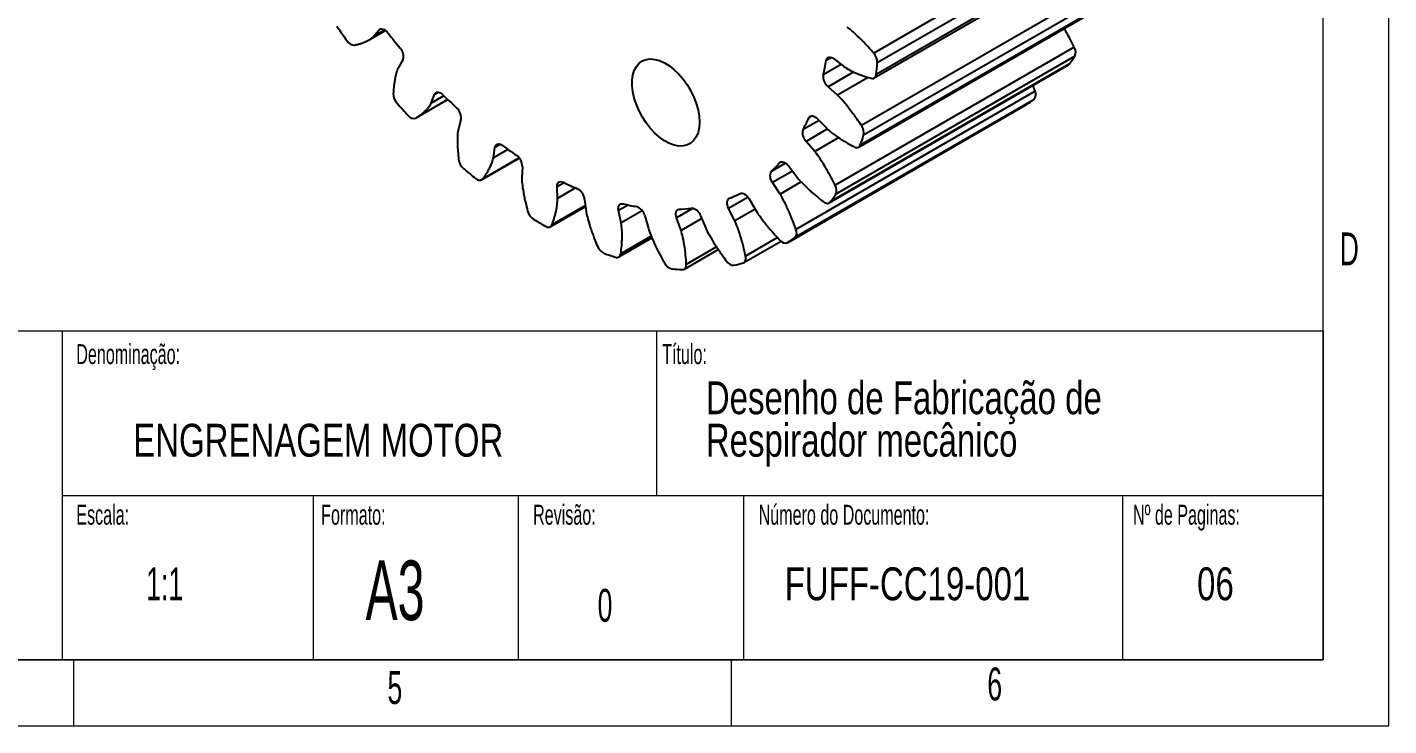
# Model space of a CAD drawing. Header units: millimetres. Extents: x 0 to 420, y 0 to 297.
# Drawn here: x 275.1 to 420, y 0 to 74.3 of the extents above; entities that cross this region are included whole.
import ezdxf

# ---------------------------------------------------------------- set-up
doc = ezdxf.new("R2010")
doc.units = ezdxf.units.MM
doc.styles.add('SLDTEXTSTYLE0', font='TXT', dxfattribs={"width": 0.75})
doc.styles.add('SLDTEXTSTYLE1', font='TXT', dxfattribs={"width": 0.605})

# ---------------------------------------------------------------- blocks, each defined once
blk = doc.blocks.new('SW_NOTE_0')
at = {"color": 0, "linetype": 'Continuous', "lineweight": 0, "char_height": 3.5, "attachment_point": 1, "style": 'SLDTEXTSTYLE0'}
for s, insert in [('Desenho de Fabricação de', (0, 4.51)), ('Respirador mecânico', (0, -0.01))]:
    blk.add_mtext(s, dxfattribs=dict(at, insert=insert))

msp = doc.modelspace()

# ---------------------------------------------------------------- linework, layer by layer
at = {"color": 7, "linetype": 'Continuous', "lineweight": 18}
for p, q in [((420, 0), (420, 297)), ((420, 0), (420, 297)), ((413, 7), (413, 290)), ((413, 7), (413, 290)), ((413, 7), (413, 290)), ((413, 42), (235, 42)), ((278.806, 42), (278.806, 7)), ((342.053, 42), (342.053, 24.5)), ((413, 42), (413, 7)), ((413, 7), (413, 42)), ((278.806, 24.5), (413, 24.5)), ((305.497, 24.5), (305.497, 7)), ((327.336, 24.5), (327.336, 7)), ((351.311, 24.5), (351.311, 7)), ((391.666, 24.5), (391.666, 7)), ((25, 7), (413, 7)), ((235, 7), (413, 7)), ((413, 7), (235, 7)), ((280, 7), (280, 0)), ((350, 7), (350, 0)), ((0, 0), (420, 0))]:
    msp.add_line(p, q, dxfattribs=at)
at = {"color": 7, "linetype": 'Continuous', "lineweight": 25}
for p, q in [((390.63, 86.27), (365.174, 71.575)), ((391.017, 85.235), (365.561, 70.54)), ((365.237, 68.935), (390.692, 83.63)), ((390.898, 83.998), (365.442, 69.303)), ((389.327, 78.557), (363.872, 63.862)), ((389.56, 77.535), (364.104, 62.839)), ((363.578, 61.572), (389.034, 76.268)), ((389.206, 76.485), (363.75, 61.79)), ((311.475, 72.986), (313.216, 73.99)), ((311.949, 73.349), (312.51, 74.036)), ((386.526, 72.214), (361.07, 57.519)), ((386.594, 71.25), (361.138, 56.554)), ((315.068, 70.853), (314.591, 70.062)), ((360.452, 55.64), (385.908, 70.336)), ((386.015, 70.432), (360.559, 55.737)), ((360.927, 70.978), (361.953, 70.191)), ((318.068, 66.267), (318.435, 67.179)), ((382.352, 67.519), (356.896, 52.824)), ((361.319, 67.111), (360.313, 67.996)), ((319.855, 66.628), (316.436, 64.654)), ((355.995, 51.402), (381.451, 66.097)), ((381.468, 66.107), (356.012, 51.412)), ((382.252, 66.654), (356.796, 51.959)), ((381.451, 66.097), (381.468, 66.107)), ((321.245, 64.502), (320.97, 63.503)), ((359.174, 64.606), (360.143, 63.61)), ((324.693, 60.44), (324.85, 61.537)), ((358.902, 61.108), (357.973, 62.183)), ((323.44, 58.097), (327.454, 60.415)), ((327.788, 59.484), (327.727, 58.32)), ((356.13, 59.561), (356.999, 58.4)), ((331.533, 56.123), (331.473, 57.356)), ((355.205, 56.585), (354.393, 57.804)), ((330.753, 53.102), (334.503, 55.267)), ((334.411, 56.017), (334.568, 54.74)), ((351.927, 56.065), (352.659, 54.789)), ((338.29, 53.504), (338.016, 54.821)), ((340.825, 54.253), (341.193, 52.918)), ((344.669, 52.698), (344.192, 54.04)), ((346.751, 54.269), (347.312, 52.935)), ((350.391, 53.74), (349.732, 55.049)), ((338.053, 49.884), (341.573, 51.916)), ((351.351, 49.284), (355.317, 51.574)), ((345.021, 48.591), (348.636, 50.678))]:
    msp.add_line(p, q, dxfattribs=at)
at = {"color": 8, "linetype": 'Continuous', "lineweight": 25}
for p, q in [((313.145, 74.04), (311.949, 73.349)), ((312.722, 74.158), (312.51, 74.036)), ((360.685, 71.115), (360.124, 70.791)), ((361.726, 70.366), (359.808, 69.259)), ((363.053, 69.577), (360.313, 67.996)), ((364.587, 68.997), (361.319, 67.111)), ((319.421, 67.049), (318.068, 66.267)), ((318.844, 67.415), (318.435, 67.179)), ((359.354, 64.421), (357.654, 63.439)), ((358.65, 64.902), (358.271, 64.684)), ((360.26, 63.504), (357.973, 62.183)), ((361.456, 62.582), (358.902, 61.108)), ((326.238, 61.333), (324.693, 60.44)), ((325.437, 61.876), (324.85, 61.537)), ((327.438, 60.434), (323.538, 58.182)), ((355.804, 59.88), (354.275, 58.997)), ((355.346, 60.004), (355.167, 59.9)), ((356.524, 59.034), (354.393, 57.804)), ((332.222, 57.789), (331.473, 57.356)), ((333.447, 57.228), (331.533, 56.123)), ((357.452, 57.882), (355.205, 56.585)), ((334.491, 55.364), (330.917, 53.301)), ((339.044, 55.414), (338.016, 54.821)), ((351.807, 56.247), (349.732, 55.049)), ((340.549, 54.808), (338.29, 53.504)), ((345.965, 55.064), (344.192, 54.04)), ((346.876, 53.972), (344.669, 52.698)), ((352.546, 54.985), (350.391, 53.74)), ((341.496, 52.099), (338.255, 50.228)), ((348.446, 50.959), (345.23, 49.102)), ((354.949, 51.948), (351.536, 49.978))]:
    msp.add_line(p, q, dxfattribs=at)
at = {"color": 7, "linetype": 'Continuous', "lineweight": 25, "flags": 128}
for points in [[(312.51, 74.036), (312.594, 74.11), (312.697, 74.153), (312.815, 74.162), (312.943, 74.138), (313.078, 74.08), (313.213, 73.992), (313.344, 73.877), (313.466, 73.738)], [(360.124, 70.791), (360.161, 70.92), (360.224, 71.023), (360.308, 71.098), (360.411, 71.14), (360.529, 71.149), (360.657, 71.124), (360.792, 71.067), (360.927, 70.978)], [(346.636, 64.247), (346.598, 63.665), (346.484, 63.139), (346.296, 62.682), (346.04, 62.302), (345.719, 62.008), (345.342, 61.805), (344.915, 61.699), (344.449, 61.692), (343.952, 61.783), (343.437, 61.97), (342.913, 62.251), (342.391, 62.618), (341.884, 63.064), (341.401, 63.579), (340.954, 64.153), (340.551, 64.773), (340.201, 65.426), (339.911, 66.099), (339.689, 66.775), (339.538, 67.442), (339.461, 68.086), (339.461, 68.691), (339.538, 69.246), (339.689, 69.739), (339.911, 70.159), (340.201, 70.497), (340.551, 70.746), (340.954, 70.9), (341.401, 70.957), (341.884, 70.916), (342.391, 70.776), (342.913, 70.541), (343.437, 70.217), (343.952, 69.809), (344.449, 69.327), (344.915, 68.781), (345.342, 68.182), (345.719, 67.544), (346.04, 66.88), (346.296, 66.203), (346.484, 65.53), (346.598, 64.873), (346.636, 64.247)], [(385.908, 70.336), (385.954, 70.368), (386.015, 70.432)], [(318.435, 67.179), (318.495, 67.285), (318.577, 67.362), (318.679, 67.407), (318.796, 67.419), (318.923, 67.397), (319.058, 67.342), (319.193, 67.257), (319.325, 67.143)], [(358.271, 64.684), (358.335, 64.785), (358.421, 64.857), (358.525, 64.896), (358.644, 64.902), (358.774, 64.875), (358.908, 64.815), (359.044, 64.724), (359.174, 64.606)], [(324.85, 61.537), (324.883, 61.669), (324.941, 61.777), (325.021, 61.857), (325.121, 61.905), (325.237, 61.92), (325.364, 61.901), (325.498, 61.849), (325.634, 61.765)], [(355.167, 59.9), (355.254, 59.969), (355.36, 60.006), (355.48, 60.01), (355.61, 59.98), (355.745, 59.917), (355.88, 59.823), (356.01, 59.703), (356.13, 59.561)], [(322.792, 58.244), (322.899, 58.168), (323.006, 58.109), (323.112, 58.07), (323.214, 58.052), (323.31, 58.054), (323.397, 58.077), (323.473, 58.12), (323.538, 58.182)], [(331.473, 57.356), (331.478, 57.51), (331.509, 57.644), (331.565, 57.755), (331.644, 57.837), (331.743, 57.887), (331.857, 57.905), (331.984, 57.889), (332.117, 57.839)], [(350.946, 56.65), (351.053, 56.684), (351.174, 56.685), (351.305, 56.652), (351.44, 56.586), (351.575, 56.491), (351.704, 56.369), (351.823, 56.225), (351.927, 56.065)], [(338.016, 54.821), (337.993, 54.988), (337.996, 55.143), (338.025, 55.279), (338.079, 55.392), (338.156, 55.476), (338.253, 55.53), (338.367, 55.55), (338.492, 55.536)], [(349.732, 55.049), (349.657, 55.223), (349.604, 55.398), (349.577, 55.567), (349.576, 55.724), (349.601, 55.864), (349.651, 55.98), (349.724, 56.07), (349.818, 56.128)], [(359.833, 55.765), (359.939, 55.693), (360.045, 55.64), (360.148, 55.607), (360.248, 55.593), (360.34, 55.599), (360.424, 55.626), (360.498, 55.672), (360.559, 55.737)], [(344.192, 54.04), (344.142, 54.215), (344.117, 54.383), (344.118, 54.539), (344.145, 54.677), (344.197, 54.792), (344.272, 54.879), (344.368, 54.935), (344.48, 54.958)], [(330.254, 53.147), (330.361, 53.096), (330.466, 53.065), (330.565, 53.054), (330.658, 53.064), (330.741, 53.095), (330.813, 53.145), (330.872, 53.215), (330.917, 53.301)], [(351.272, 49.251), (351.353, 49.285), (351.422, 49.339), (351.479, 49.411), (351.521, 49.5), (351.549, 49.604), (351.561, 49.72), (351.556, 49.845), (351.536, 49.978)], [(344.813, 48.544), (344.907, 48.55), (344.992, 48.576), (345.066, 48.622), (345.128, 48.688), (345.176, 48.77), (345.21, 48.868), (345.228, 48.98), (345.23, 49.102)]]:
    msp.add_lwpolyline(points, dxfattribs=at)
at = {"color": 7, "linetype": 'Continuous', "lineweight": 25}
for centre, radius, start, end in [((378.858, 123.085), 85.922, 214.48582, 215.72594), ((309.921, 73.367), 0.933, 209.01632, 269.86735), ((369.13, 117.138), 70.584, 217.94312, 219.64606), ((313.912, 71.245), 1.221, 341.28921, 44.64035), ((364.041, 70.561), 1.52, 359.18447, 41.82148), ((369.669, 82.616), 20.388, 323.30044, 326.11458), ((385.654, 71.668), 1.029, 335.98027, 32.06247), ((331.305, 75.928), 29.273, 346.83143, 349.89345), ((325.103, 73.82), 40.591, 353.61046, 355.36426), ((361.244, 69.1), 1.444, 173.68448, 229.8773), ((365.036, 69.294), 0.406, 252.97996, 1.29173), ((315.581, 67.284), 1.542, 180.24572, 222.78), ((361.811, 110.303), 60.563, 225.45089, 227.33681), ((381.67, 67.16), 0.77, 318.9748, 27.81595), ((372.053, 117.553), 77.146, 221.6967, 223.00808), ((319.837, 64.695), 1.42, 352.19504, 49.05907), ((372.098, 80.373), 17.068, 303.29816, 306.50674), ((316.218, 65.313), 0.694, 213.36771, 288.29254), ((339.599, 73.168), 20.51, 331.68013, 335.56216), ((362.829, 63.087), 1.299, 349.0236, 36.61541), ((358.857, 63.076), 1.257, 163.2229, 225.26241), ((337.061, 71.39), 28.362, 340.21689, 342.45436), ((353.72, 100.358), 47.73, 233.95446, 236.16484), ((363.359, 61.935), 0.417, 233.35789, 339.58614), ((322.616, 60.517), 1.64, 188.2701, 228.94786), ((326.264, 59.466), 1.523, 0.66069, 54.76787), ((343.605, 70.431), 15.639, 313.01918, 317.67056), ((362.661, 107.675), 63.506, 229.64484, 231.11141), ((355.151, 58.482), 1.017, 149.54741, 221.824), ((347.348, 89.245), 34.904, 244.12928, 246.8525), ((332.922, 55.825), 1.501, 7.33291, 61.99872), ((344.227, 69.699), 14.678, 292.39289, 297.24505), ((344.213, 67.921), 20.388, 323.30044, 326.11458), ((360.198, 56.973), 1.029, 335.98027, 32.06247), ((344.049, 79.316), 24.42, 256.84752, 260.30311), ((339.497, 53.957), 1.361, 12.58328, 71.21006), ((343.573, 72.508), 17.574, 272.95782, 277.26112), ((345.658, 53.944), 1.14, 16.591, 83.1526), ((329.884, 55.207), 1.597, 194.95607, 236.2891), ((353.885, 95.17), 48.212, 238.9216, 240.64992), ((356.215, 52.464), 0.77, 318.9748, 27.81595), ((337.094, 51.566), 1.427, 200.66888, 245.28413), ((355.777, 52.032), 0.664, 214.64047, 290.7728), ((346.642, 65.678), 17.068, 303.29816, 306.50674), ((348.052, 82.566), 34.301, 250.31298, 252.43918), ((337.851, 50.24), 0.404, 248.54593, 358.3451), ((350.287, 49.904), 0.9, 210.0783, 271.50154), ((343.978, 49.762), 1.174, 205.63344, 256.6783), ((345.905, 72.534), 24.015, 264.74894, 267.39333), ((346.276, 66.803), 18.25, 282.77119, 285.88967)]:
    msp.add_arc(centre, radius, start, end, dxfattribs=at)
for points, knots in [([(365.174, 71.575), (365.033, 71.74), (364.716, 72.108), (364.216, 72.646), (363.981, 72.888), (363.82, 73.051), (363.737, 73.134), (363.026, 73.829), (362.563, 74.196), (362.351, 74.332)], [0, 0, 0, 0, 0.25, 0.375, 0.4375, 0.4375, 0.5, 0.5, 1, 1, 1, 1]), ([(386.526, 72.214), (386.43, 72.404), (386.195, 72.869), (385.839, 73.534), (385.562, 73.996), (385.443, 74.194)], [0, 0, 0, 0, 0.2835275, 0.6937813, 1, 1, 1, 1]), ([(309.919, 72.434), (310.041, 72.458), (310.294, 72.513), (310.602, 72.608), (310.815, 72.68), (310.926, 72.722), (311.475, 72.955), (311.797, 73.17), (311.949, 73.349)], [0, 0, 0, 0, 0.25, 0.375, 0.375, 0.5, 0.5, 1, 1, 1, 1]), ([(314.591, 70.062), (314.466, 69.848), (314.325, 69.402), (314.188, 68.651), (314.163, 68.499), (314.123, 68.209), (314.073, 67.789), (314.049, 67.446), (314.039, 67.277)], [0, 0, 0, 0, 0.5, 0.5, 0.625, 0.625, 0.75, 1, 1, 1, 1]), ([(361.953, 70.191), (362.163, 70.033), (362.634, 69.747), (363.381, 69.425), (363.468, 69.388), (363.638, 69.32), (363.888, 69.224), (364.421, 69.04), (364.765, 68.946), (364.917, 68.906)], [0, 0, 0, 0, 0.5, 0.5, 0.5625, 0.5625, 0.625, 0.75, 1, 1, 1, 1]), ([(382.352, 67.519), (382.292, 67.69), (382.219, 67.9), (382.137, 68.11), (382.121, 68.15)], [0, 0, 0, 0, 0.8104464, 1, 1, 1, 1]), ([(363.872, 63.862), (363.753, 64.042), (363.478, 64.454), (363.036, 65.073), (362.825, 65.355), (362.68, 65.546), (362.605, 65.643), (361.959, 66.468), (361.523, 66.928), (361.319, 67.111)], [0, 0, 0, 0, 0.25, 0.375, 0.4375, 0.4375, 0.5, 0.5, 1, 1, 1, 1]), ([(316.436, 64.654), (316.543, 64.719), (316.757, 64.856), (317.013, 65.052), (317.189, 65.196), (317.28, 65.275), (317.722, 65.694), (317.967, 66.027), (318.068, 66.267)], [0, 0, 0, 0, 0.25, 0.375, 0.375, 0.5, 0.5, 1, 1, 1, 1]), ([(320.97, 63.503), (320.902, 63.245), (320.86, 62.754), (320.869, 61.945), (320.874, 61.775), (320.889, 61.447), (320.919, 60.965), (320.964, 60.532), (320.994, 60.282)], [0, 0, 0, 0, 0.5, 0.5, 0.625, 0.625, 0.75, 1, 1, 1, 1]), ([(360.143, 63.61), (360.341, 63.409), (360.8, 63.017), (361.553, 62.509), (361.642, 62.451), (361.813, 62.34), (362.066, 62.181), (362.608, 61.862), (362.958, 61.679), (363.11, 61.601)], [0, 0, 0, 0, 0.5, 0.5, 0.5625, 0.5625, 0.625, 0.75, 1, 1, 1, 1]), ([(361.07, 57.519), (360.979, 57.702), (360.761, 58.136), (360.396, 58.805), (360.219, 59.115), (360.097, 59.325), (360.033, 59.433), (359.48, 60.352), (359.09, 60.887), (358.902, 61.108)], [0, 0, 0, 0, 0.25, 0.375, 0.4375, 0.4375, 0.5, 0.5, 1, 1, 1, 1]), ([(323.538, 58.182), (323.647, 58.318), (323.832, 58.563), (324.024, 58.863), (324.151, 59.075), (324.214, 59.189), (324.506, 59.752), (324.65, 60.161), (324.693, 60.44)], [0, 0, 0, 0, 0.25, 0.375, 0.375, 0.5, 0.5, 1, 1, 1, 1]), ([(327.727, 58.32), (327.714, 58.017), (327.767, 57.466), (327.923, 56.582), (327.959, 56.396), (328.033, 56.042), (328.148, 55.523), (328.268, 55.061), (328.341, 54.795)], [0, 0, 0, 0, 0.5, 0.5, 0.625, 0.625, 0.75, 1, 1, 1, 1]), ([(356.999, 58.4), (357.177, 58.165), (357.604, 57.683), (358.33, 57.011), (358.416, 56.933), (358.582, 56.785), (358.826, 56.571), (359.352, 56.132), (359.69, 55.872), (359.833, 55.765)], [0, 0, 0, 0, 0.5, 0.5, 0.5625, 0.5625, 0.625, 0.75, 1, 1, 1, 1]), ([(356.896, 52.824), (356.773, 53.174), (356.537, 53.834), (356.121, 54.798), (356.033, 54.996), (355.857, 55.375), (355.591, 55.927), (355.343, 56.375), (355.205, 56.585)], [0, 0, 0, 0, 0.5, 0.5, 0.625, 0.625, 0.75, 1, 1, 1, 1]), ([(330.917, 53.301), (330.991, 53.484), (331.111, 53.807), (331.226, 54.194), (331.3, 54.464), (331.336, 54.609), (331.493, 55.313), (331.546, 55.805), (331.533, 56.123)], [0, 0, 0, 0, 0.25, 0.375, 0.375, 0.5, 0.5, 1, 1, 1, 1]), ([(334.568, 54.74), (334.609, 54.422), (334.744, 53.878), (335.016, 53.027), (335.076, 52.846), (335.202, 52.486), (335.398, 51.944), (335.613, 51.408), (335.758, 51.063)], [0, 0, 0, 0, 0.5, 0.5, 0.625, 0.625, 0.75, 1, 1, 1, 1]), ([(351.536, 49.978), (351.497, 50.172), (351.44, 50.44), (351.286, 51.086), (351.187, 51.468), (350.824, 52.704), (350.576, 53.367), (350.391, 53.74)], [0, 0, 0, 0, 0.25, 0.25, 0.5, 0.5, 1, 1, 1, 1]), ([(352.659, 54.789), (352.785, 54.572), (353.073, 54.152), (353.443, 53.676), (353.7, 53.354), (353.836, 53.19), (354.503, 52.404), (354.977, 51.913), (355.23, 51.655)], [0, 0, 0, 0, 0.25, 0.375, 0.375, 0.5, 0.5, 1, 1, 1, 1]), ([(338.255, 50.228), (338.296, 50.513), (338.347, 50.961), (338.376, 51.429), (338.389, 51.743), (338.393, 51.903), (338.398, 52.664), (338.356, 53.178), (338.29, 53.504)], [0, 0, 0, 0, 0.25, 0.375, 0.375, 0.5, 0.5, 1, 1, 1, 1]), ([(341.193, 52.918), (341.301, 52.532), (341.574, 51.858), (342.355, 50.246), (342.731, 49.582), (342.92, 49.254)], [0, 0, 0, 0, 0.5, 0.5, 1, 1, 1, 1]), ([(345.23, 49.102), (345.222, 49.279), (345.209, 49.525), (345.158, 50.129), (345.12, 50.488), (344.95, 51.67), (344.801, 52.319), (344.669, 52.698)], [0, 0, 0, 0, 0.25, 0.25, 0.5, 0.5, 1, 1, 1, 1]), ([(347.312, 52.935), (347.474, 52.556), (347.824, 51.922), (348.555, 50.786), (348.792, 50.44), (349.203, 49.861), (349.379, 49.625), (349.508, 49.453)], [0, 0, 0, 0, 0.5, 0.5, 0.75, 0.75, 1, 1, 1, 1])]:
    msp.add_open_spline(points, degree=3, knots=knots, dxfattribs=at)

# ---------------------------------------------------------------- block references
at = {"color": 7, "linetype": 'Continuous', "lineweight": 0}
msp.add_blockref('SW_NOTE_0', (347.307, 32.147), dxfattribs=at)

# ---------------------------------------------------------------- texts
at = {"color": 7, "linetype": 'Continuous', "lineweight": 0, "attachment_point": 1}
for s, insert, char_height, style in [('D', (414.777, 52.499), 3.5, 'SLDTEXTSTYLE1'), ('Denominação:', (280.304, 40.609), 2.11667, 'SLDTEXTSTYLE1'), ('Título:', (342.663, 40.609), 2.1167, 'SLDTEXTSTYLE1'), ('ENGRENAGEM MOTOR', (286.357, 32.133), 3.5, 'SLDTEXTSTYLE0'), ('Escala:', (280.304, 23.516), 2.1167, 'SLDTEXTSTYLE1'), ('Formato:', (306.365, 23.516), 2.1167, 'SLDTEXTSTYLE1'), ('Revisão:', (328.924, 23.516), 2.1167, 'SLDTEXTSTYLE1'), ('Número do Documento:', (352.931, 23.516), 2.11667, 'SLDTEXTSTYLE1'), ('Nº de Paginas:', (392.775, 23.516), 2.11667, 'SLDTEXTSTYLE1'), ('A3', (311.085, 17.588), 6.35, 'SLDTEXTSTYLE1'), ('1:1', (287.749, 16.862), 3.5, 'SLDTEXTSTYLE1'), ('FUFF-CC19-001', (355.706, 16.857), 3.5, 'SLDTEXTSTYLE0'), ('06', (399.599, 16.857), 3.5, 'SLDTEXTSTYLE0'), ('0', (335.789, 14.565), 3.5, 'SLDTEXTSTYLE1'), ('5', (313.424, 5.812), 3.5, 'SLDTEXTSTYLE1'), ('6', (377.27, 6.194), 3.5, 'SLDTEXTSTYLE1')]:
    msp.add_mtext(s, dxfattribs=dict(at, insert=insert, char_height=char_height, style=style))

doc.saveas('drawing.dxf')
